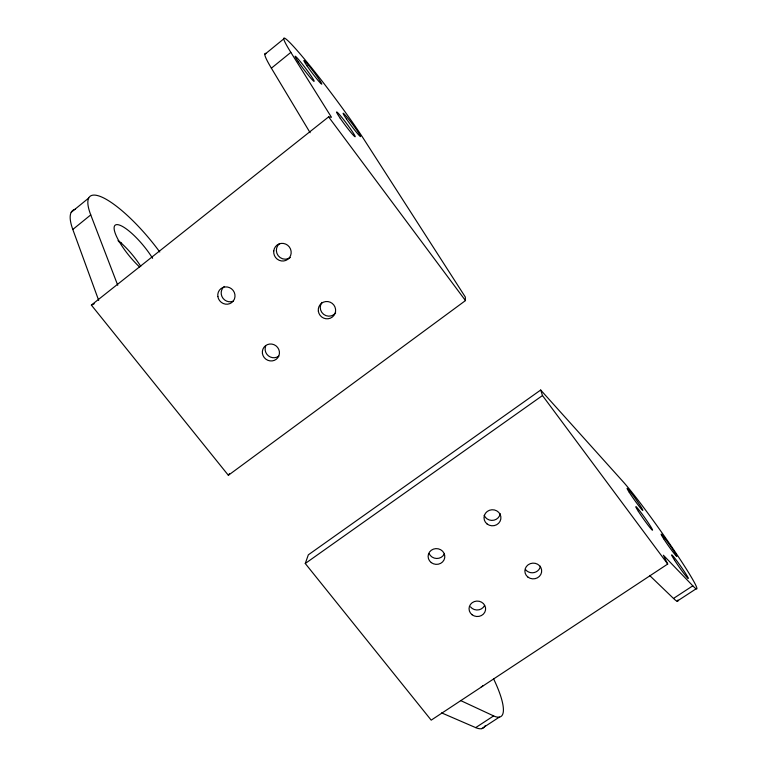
<?xml version="1.0" encoding="UTF-8"?>
<svg xmlns="http://www.w3.org/2000/svg" width="767" height="767" viewBox="0 0 767 767"><rect width="100%" height="100%" fill="white"/><g stroke="black" fill="none" stroke-linecap="round" stroke-linejoin="round"><path stroke-width="1.15" d="M692.812 585.825L663.378 555.203L667.702 564.042L431.198 720.155L305.256 563.496L308.344 554.819L540.697 390.029L623.398 482.04A68.388 4.008 54.7 0 1 676.293 553.601A68.388 4.008 54.7 0 1 692.812 585.825L673.493 598.442L649.582 575.432M310.108 132.71L271.384 68.186L290.846 52.377L331.469 117.284L328.602 116.891L91.369 305.093L228.355 475.291L229.534 473.546M71.197 212.344L88.704 198.059M264.788 54.371L283.742 38.906M98.684 300.376L72.807 229.467L90.746 214.894A70.88 18.533 50.2 0 1 105.06 198.672A70.88 18.533 50.2 0 1 159.766 251.998M228.355 475.291L465.464 300.587L465.301 297.021L363.673 138.923A73.718 4.861 53.1 0 0 302.706 56.988A73.718 4.861 53.1 0 0 290.846 52.377M305.256 563.496L542.48 395.551L540.697 390.029M441.619 712.888L475.693 727.615L493.622 715.908A65.924 16.078 57.1 0 0 493.632 678.929M481.657 728.65L499.375 717.097M677.088 601.213L696.168 588.768M91.369 305.093L94.264 303.751M121.665 243.206L118.367 241.384M460.43 700.463L493.622 715.908M118.06 240.474L122.778 244.539A33.345 9.099 50.1 0 1 140.754 266.322M328.602 116.891L465.464 300.587M542.48 395.551L667.702 564.042M90.746 214.894L117.744 285.266M677.942 600.024A68.138 5.216 55 0 1 673.493 598.442M485.156 725.745A65.703 17.123 57.3 0 1 475.693 727.615M482.942 685.593A31.092 7.574 57.1 0 1 481.283 686.695M444.314 553.889A8.236 7.775 5.9 0 1 429.117 553.506M540.419 566.247A8.293 7.775 -2.7 0 1 534.12 572.575A8.293 7.775 -2.7 0 1 525.51 569.584M500.228 513.717A8.341 7.929 -0.6 0 1 484.207 515.338M484.543 605.508A8.178 7.632 2.8 0 1 470.478 606.841M271.384 68.186A73.44 6.232 52.8 0 1 266.254 53.585M72.807 229.467A70.641 19.712 50 0 1 75.444 209.276M139.661 267.069A33.422 8.734 50.3 0 1 115.29 225.095A33.422 8.734 50.3 0 1 152.595 258.316M278.785 356.128A8.552 8.264 38.2 0 1 265.689 346.08M290.31 257.482A8.782 8.542 56.3 0 1 278.22 255.727A8.782 8.542 56.3 0 1 279.619 243.542M335.63 312.946A8.629 8.456 41.9 0 1 323.645 314.345A8.629 8.456 41.9 0 1 321.987 302.361M233.139 301.201A8.686 8.351 48.6 0 1 224.328 286.427M629.295 492.404A13.653 0.796 54.6 0 0 642.564 510.285A13.653 0.796 54.6 0 0 632.842 495.079A13.653 0.796 54.6 0 0 629.295 492.404M638.374 511.378A14.42 0.872 54.7 0 0 652.305 530.122A14.42 0.872 54.7 0 0 641.921 513.804A14.42 0.872 54.7 0 0 638.374 511.378M663.676 538.789A13.681 0.777 54.8 0 0 676.734 556.391A13.681 0.777 54.8 0 0 666.581 540.601A13.681 0.777 54.8 0 0 663.676 538.789M674.481 560.044A14.458 0.853 54.9 0 0 688.191 578.491A14.458 0.853 54.9 0 0 677.319 561.53A14.458 0.853 54.9 0 0 674.481 560.044M527.926 577.1A8.408 7.871 -2.6 0 0 541.569 572.249A8.408 7.871 -2.6 0 0 530.333 563.64A8.408 7.871 -2.6 0 0 527.926 577.1M472.127 614.779A8.293 7.728 2.8 0 0 485.521 610.053A8.293 7.728 2.8 0 0 474.342 601.568A8.293 7.728 2.8 0 0 472.127 614.779M431.275 562.604A8.351 7.871 5.9 0 0 444.726 557.734A8.351 7.871 5.9 0 0 433.403 549.124A8.351 7.871 5.9 0 0 431.275 562.604M487.131 524.014A8.466 8.034 -0.5 0 0 500.822 519.038A8.466 8.034 -0.5 0 0 489.442 510.276A8.466 8.034 -0.5 0 0 487.131 524.014M346.54 119.106A14.573 0.94 53.2 0 0 360.567 136.612A14.573 0.94 53.2 0 0 348.544 119.067A14.573 0.94 53.2 0 0 346.54 119.106M340.232 118.243A15.398 1.045 53.2 0 0 355.121 136.727A15.398 1.045 53.2 0 0 342.465 118.195A15.398 1.045 53.2 0 0 340.232 118.243M306.982 65.799A14.87 0.949 53 0 0 321.641 84.14A14.87 0.949 53 0 0 309.81 66.844A14.87 0.949 53 0 0 306.982 65.799M298.353 61.878A15.743 1.055 52.9 0 0 313.952 81.302A15.743 1.055 52.9 0 0 301.508 63.047A15.743 1.055 52.9 0 0 298.353 61.878M273.752 250.943A8.916 8.658 55.9 0 0 285.899 260.406A8.916 8.658 55.9 0 0 287.663 245.258A8.916 8.658 55.9 0 0 273.752 250.943M217.866 296.561A8.811 8.466 48.3 0 0 231.807 302.514A8.811 8.466 48.3 0 0 229.477 287.606A8.811 8.466 48.3 0 0 217.866 296.561M262.429 353.434A8.677 8.379 38 0 0 276.225 359.301A8.677 8.379 38 0 0 274.04 344.69A8.677 8.379 38 0 0 262.429 353.434M318.343 311.153A8.753 8.581 41.4 0 0 332.264 317.107A8.753 8.581 41.4 0 0 330.222 302.208A8.753 8.581 41.4 0 0 318.343 311.153"/></g></svg>
